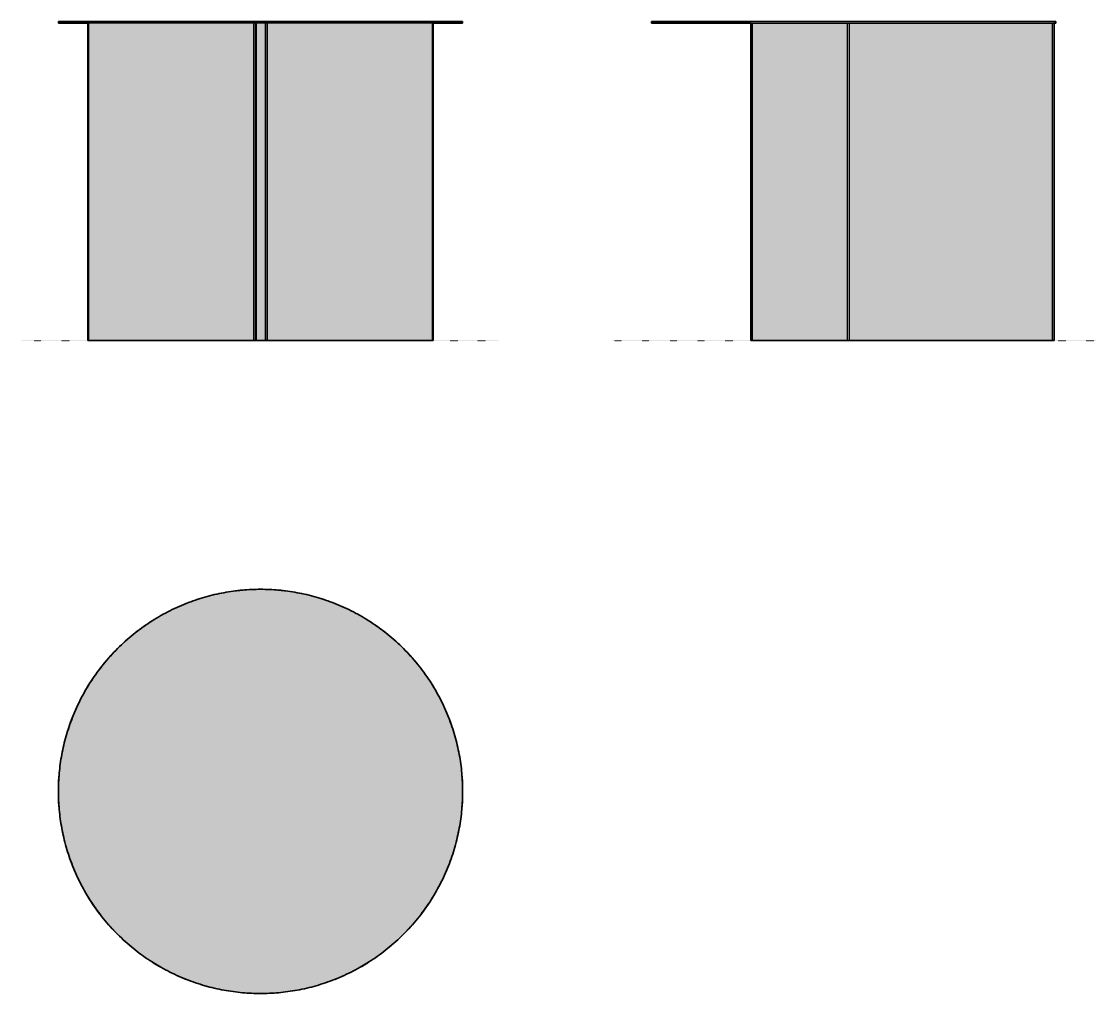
# Model space of a CAD drawing. Header units: millimetres. Extents: x 0 to 1196, y -727 to 355.
import ezdxf

# ---------------------------------------------------------------- set-up
doc = ezdxf.new("R2010")
doc.units = ezdxf.units.MM
doc.linetypes.add('Dots', pattern=[1, 0, -1])
doc.layers.add('Blocks', color=7, linetype='Continuous')
doc.layers.add('Blocks$Fill', color=7, linetype='Continuous', true_color=0xffffff)
for name, color, linetype, lineweight, true_color in [('Blocks$Inner', 7, 'Continuous', 25, 0x007f00), ('Blocks$Outline', 7, 'Continuous', 35, 0xff3f3f), ('Groud', 7, 'Dots', 25, 0x243775)]:
    doc.layers.add(name, color=color, linetype=linetype, lineweight=lineweight, true_color=true_color)

# ---------------------------------------------------------------- blocks, each defined once
blk = doc.blocks.new('Slit Coffee Table Front')
at = {"layer": 'Blocks$Fill'}
blk.add_hatch(color=256, dxfattribs=at).paths.add_polyline_path([(491.1, 355), (41.1, 355), (41.1, 353), (73.8, 353), (73.8, 0), (74.8, 0), (258.6, 0), (260.6, 0), (261.1, 0), (271.1, 0), (271.6, 0), (273.6, 0), (457.3, 0), (458.3, 0), (458.3, 353), (491.1, 353)], flags=0)
at = {"layer": 'Blocks$Inner'}
for p, q in [((74.8, 0), (74.8, 353)), ((260.6, 0), (260.6, 353)), ((261.1, 353), (261.1, 0)), ((271.1, 353), (271.1, 0)), ((271.6, 353), (271.6, 0)), ((273.6, 353), (273.6, 0)), ((457.3, 353), (457.3, 0))]:
    blk.add_line(p, q, dxfattribs=at)
blk.add_lwpolyline([(41.1, 353), (41.1, 355), (491.1, 355), (491.1, 353)], close=True, dxfattribs=at)
for points in [[(73.8, 353), (73.8, 0), (74.8, 0), (258.6, 0), (258.6, 353)], [(258.6, 0), (260.6, 0), (261.1, 0), (271.1, 0), (271.6, 0), (273.6, 0), (457.3, 0), (458.3, 0), (458.3, 353)]]:
    blk.add_lwpolyline(points, dxfattribs=at)
at = {"layer": 'Blocks$Outline'}
for points in [[(491.1, 355), (41.1, 355)], [(41.1, 355), (41.1, 353)], [(41.1, 353), (73.8, 353)], [(73.8, 353), (73.8, 0)], [(458.3, 0), (458.3, 353)], [(458.3, 353), (491.1, 353)], [(491.1, 353), (491.1, 355)], [(73.8, 0), (74.8, 0)], [(74.8, 0), (258.6, 0)], [(258.6, 0), (260.6, 0)], [(260.6, 0), (261.1, 0)], [(261.1, 0), (271.1, 0)], [(271.1, 0), (271.6, 0)], [(271.6, 0), (273.6, 0)], [(273.6, 0), (457.3, 0)], [(457.3, 0), (458.3, 0)]]:
    blk.add_lwpolyline(points, dxfattribs=at)
blk = doc.blocks.new('Slit Coffee Table Side')
at = {"layer": 'Blocks$Fill'}
blk.add_hatch(color=256, dxfattribs=at).paths.add_polyline_path([(269.1, 355), (44.1, 355), (44.1, 353), (154.4, 353), (154.4, 0), (156.1, 0), (262.2, 0), (264, 0), (490.1, 0), (492.1, 0), (492.1, 353), (494.1, 353), (494.1, 355)], flags=0)
at = {"layer": 'Blocks$Inner'}
for p, q in [((156.1, 353), (156.1, 0)), ((262.2, 0), (262.2, 353)), ((264, 353), (264, 0)), ((490.1, 353), (490.1, 0))]:
    blk.add_line(p, q, dxfattribs=at)
blk.add_lwpolyline([(269.1, 355), (44.1, 355), (44.1, 353), (269.1, 353), (494.1, 353), (494.1, 355)], close=True, dxfattribs=at)
blk.add_lwpolyline([(154.4, 353), (154.4, 0), (156.1, 0), (262.2, 0), (264, 0), (490.1, 0), (492.1, 0), (492.1, 353)], dxfattribs=at)
at = {"layer": 'Blocks$Outline'}
for points in [[(269.1, 355), (44.1, 355)], [(44.1, 355), (44.1, 353)], [(44.1, 353), (154.4, 353)], [(154.4, 353), (154.4, 0)], [(494.1, 355), (269.1, 355)], [(492.1, 0), (492.1, 353)], [(492.1, 353), (494.1, 353)], [(494.1, 353), (494.1, 355)], [(154.4, 0), (156.1, 0)], [(156.1, 0), (262.2, 0)], [(262.2, 0), (264, 0)], [(264, 0), (490.1, 0)], [(490.1, 0), (492.1, 0)]]:
    blk.add_lwpolyline(points, dxfattribs=at)
blk = doc.blocks.new('Slit Coffee Table Top')
at = {"layer": 'Blocks$Fill'}
blk.add_hatch(color=256, dxfattribs=at).paths.add_polyline_path([(570.6, -20.3), (570.5, -15.3), (570.3, -10.3), (570, -5.2), (569.6, -0.1), (569.1, 5.1), (568.5, 10.2), (567.7, 15.4), (566.8, 20.7), (565.8, 25.9), (564.6, 31.1), (563.3, 36.4), (561.9, 41.6), (560.3, 46.9), (558.6, 52.1), (556.7, 57.3), (554.8, 62.5), (552.6, 67.7), (550.4, 72.9), (548, 78), (545.4, 83.1), (542.7, 88.1), (539.9, 93.1), (537, 98), (533.9, 102.8), (530.7, 107.6), (527.3, 112.3), (523.8, 117), (520.2, 121.5), (516.5, 126), (512.7, 130.4), (508.7, 134.6), (504.7, 138.8), (500.5, 142.9), (496.2, 146.8), (491.8, 150.7), (487.4, 154.4), (482.8, 158), (478.2, 161.5), (473.5, 164.8), (468.7, 168), (463.8, 171.1), (458.9, 174.1), (453.9, 176.9), (448.9, 179.6), (443.8, 182.1), (438.7, 184.5), (433.6, 186.8), (428.4, 188.9), (423.2, 190.9), (417.9, 192.8), (412.7, 194.5), (407.5, 196), (402.2, 197.5), (397, 198.8), (391.7, 199.9), (386.5, 201), (381.3, 201.9), (376.1, 202.6), (370.9, 203.3), (365.8, 203.8), (360.7, 204.2), (355.6, 204.5), (350.5, 204.7), (345.6, 204.7), (340.6, 204.7), (335.5, 204.5), (330.4, 204.2), (325.3, 203.8), (320.2, 203.3), (315, 202.6), (309.8, 201.9), (304.6, 201), (299.4, 199.9), (294.1, 198.8), (288.9, 197.5), (283.6, 196), (278.4, 194.5), (273.2, 192.8), (267.9, 190.9), (262.7, 188.9), (257.6, 186.8), (252.4, 184.5), (247.3, 182.1), (242.2, 179.6), (237.2, 176.9), (232.2, 174.1), (227.3, 171.1), (222.4, 168), (217.6, 164.8), (212.9, 161.5), (208.3, 158), (203.7, 154.4), (199.3, 150.7), (194.9, 146.8), (190.6, 142.9), (186.5, 138.8), (182.4, 134.6), (178.4, 130.4), (174.6, 126), (170.9, 121.5), (167.3, 117), (163.8, 112.3), (160.5, 107.6), (157.2, 102.8), (154.1, 98), (151.2, 93.1), (148.4, 88.1), (145.7, 83.1), (143.1, 78), (140.7, 72.9), (138.5, 67.7), (136.4, 62.5), (134.4, 57.3), (132.5, 52.1), (130.8, 46.9), (129.2, 41.6), (127.8, 36.4), (126.5, 31.1), (125.3, 25.9), (124.3, 20.7), (123.4, 15.4), (122.6, 10.2), (122, 5.1), (121.5, -0.1), (121.1, -5.2), (120.8, -10.3), (120.6, -15.3), (120.6, -20.3), (120.6, -25.3), (120.8, -30.3), (121.1, -35.4), (121.5, -40.5), (122, -45.6), (122.6, -50.8), (123.4, -56), (124.3, -61.2), (125.3, -66.5), (126.5, -71.7), (127.8, -76.9), (129.2, -82.2), (130.8, -87.4), (132.5, -92.7), (134.4, -97.9), (136.4, -103.1), (138.5, -108.3), (140.7, -113.4), (143.1, -118.6), (145.7, -123.6), (148.4, -128.7), (151.2, -133.6), (154.1, -138.5), (157.2, -143.4), (160.5, -148.2), (163.8, -152.9), (167.3, -157.5), (170.9, -162.1), (174.6, -166.6), (178.4, -170.9), (182.4, -175.2), (186.5, -179.4), (190.6, -183.4), (194.9, -187.4), (199.3, -191.2), (203.7, -195), (208.3, -198.6), (212.9, -202), (217.6, -205.4), (222.4, -208.6), (227.3, -211.7), (232.2, -214.6), (237.2, -217.5), (242.2, -220.1), (247.3, -222.7), (252.4, -225.1), (257.6, -227.4), (262.7, -229.5), (267.9, -231.5), (273.2, -233.3), (278.4, -235), (283.6, -236.6), (288.9, -238), (294.1, -239.3), (299.4, -240.5), (304.6, -241.5), (309.8, -242.4), (315, -243.2), (320.2, -243.8), (325.3, -244.4), (330.4, -244.8), (335.5, -245.1), (340.6, -245.2), (345.6, -245.3), (350.5, -245.2), (355.6, -245.1), (360.7, -244.8), (365.8, -244.4), (370.9, -243.8), (376.1, -243.2), (381.3, -242.4), (386.5, -241.5), (391.7, -240.5), (397, -239.3), (402.2, -238), (407.5, -236.6), (412.7, -235), (417.9, -233.3), (423.2, -231.5), (428.4, -229.5), (433.6, -227.4), (438.7, -225.1), (443.8, -222.7), (448.9, -220.1), (453.9, -217.5), (458.9, -214.6), (463.8, -211.7), (468.7, -208.6), (473.5, -205.4), (478.2, -202), (482.8, -198.6), (487.4, -195), (491.8, -191.2), (496.2, -187.4), (500.5, -183.4), (504.7, -179.4), (508.7, -175.2), (512.7, -170.9), (516.5, -166.6), (520.2, -162.1), (523.8, -157.5), (527.3, -152.9), (530.7, -148.2), (533.9, -143.4), (537, -138.5), (539.9, -133.6), (542.7, -128.7), (545.4, -123.6), (548, -118.6), (550.4, -113.4), (552.6, -108.3), (554.8, -103.1), (556.7, -97.9), (558.6, -92.7), (560.3, -87.4), (561.9, -82.2), (563.3, -76.9), (564.6, -71.7), (565.8, -66.5), (566.8, -61.2), (567.7, -56), (568.5, -50.8), (569.1, -45.6), (569.6, -40.5), (570, -35.4), (570.3, -30.3), (570.5, -25.3)], flags=0)
at = {"layer": 'Blocks$Inner'}
blk.add_circle((345.6, -20.3), 225, dxfattribs=at)
at = {"layer": 'Blocks$Outline'}
blk.add_rational_spline([(570.6, -20.3), (570.6, 204.7), (345.6, 204.7), (120.6, 204.7), (120.6, -20.3), (120.6, -245.3), (345.6, -245.3), (570.6, -245.3), (570.6, -20.3)], [1, 0.707106781187, 1, 0.707106781187, 1, 0.707106781187, 1, 0.707106781187, 1], degree=2, knots=[0, 0, 0, 353.429174, 353.429174, 706.858347, 706.858347, 1060.287521, 1060.287521, 1413.716694, 1413.716694, 1413.716694], dxfattribs=at)

msp = doc.modelspace()

# ---------------------------------------------------------------- linework, layer by layer
at = {"layer": 'Groud'}
for points in [[(0, 0), (532.1, 0)], [(657.4, 0), (1195.6, 0)]]:
    msp.add_lwpolyline(points, dxfattribs=at)

# ---------------------------------------------------------------- block references
at = {"layer": 'Blocks'}
for name, p in [('Slit Coffee Table Front', (0, 0)), ('Slit Coffee Table Side', (657.4, 0)), ('Slit Coffee Table Top', (-79.5, -481.8))]:
    msp.add_blockref(name, p, dxfattribs=at)

doc.saveas('drawing.dxf')
